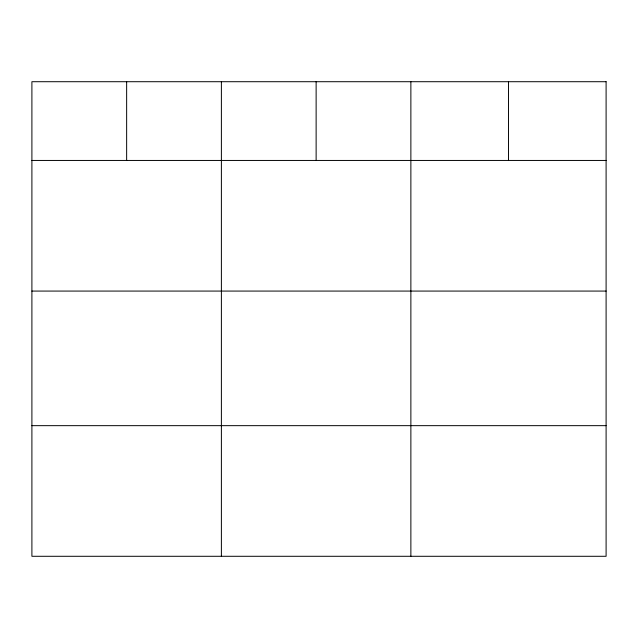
<?xml version="1.0" encoding="UTF-8"?>
<svg xmlns="http://www.w3.org/2000/svg" width="638" height="638" viewBox="0 0 638 638"><rect width="100%" height="100%" fill="white"/><g stroke="black" fill="none" stroke-linecap="round" stroke-linejoin="round"><path stroke-width="0.96" d="M31.9 160.449L606.1 160.449M31.9 291.072L606.1 291.072M31.9 425.658L606.1 425.658M508.486 81.712L508.486 160.449M410.872 81.712L410.872 556.288M316.129 81.712L316.129 160.449M221.386 81.712L221.386 556.288M126.643 81.712L126.643 160.449M606.1 81.712L31.9 81.712L31.9 556.288L606.1 556.288L606.1 81.712"/></g></svg>
